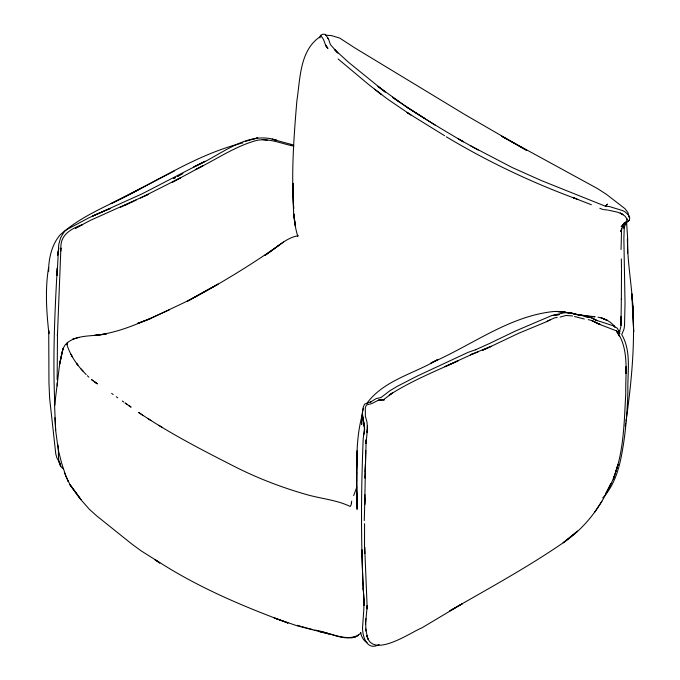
<?xml version="1.0" encoding="UTF-8"?>
<svg xmlns="http://www.w3.org/2000/svg" width="680" height="680" viewBox="0 0 680 680"><rect width="100%" height="100%" fill="white"/><g stroke="black" fill="none" stroke-linecap="round" stroke-linejoin="round"><path stroke-width="1.02" d="M621.044 249.518L621.596 228.854L620.653 231.719L624.155 223.15M362.041 415.659C356.873 434.817 356.711 454.725 356.532 474.427L356.6 471.571L357.068 509.192L356.6 471.571L357.349 450.44L356.643 481.134M319.914 37.91L320.425 35.377L322.898 34.212L325.49 34.399L328.635 39.372L330.395 44.574L337.858 53.032L334.356 49.368L348.857 62.56L385.296 92.072L377.961 86.403L406.666 107.023L435.344 125.264M356.558 494.904L356.583 492.303L356.864 505.929M621.087 316.319L620.95 326.026L621.341 298.996M60.852 251.099L60.894 248.073L57.417 335.962L57.503 333.055L57.137 379.695M380.97 400.044L378.267 400.256L384.327 399.798L378.267 400.256L371.969 403.529L366.469 404.949L365.304 407.685L365.373 416.279L367.004 422.203L367.498 428.961L366.019 443.394L366.171 439.637L365.135 478.176L365.508 464.355M621.341 299.336L621.503 269.305M364.947 494.7L364.743 504.637L365.347 471.214M621.01 319.413L621.061 317.348M365.432 464.262L365.262 471.504L365.763 450.458M364.879 498.066L364.267 520.565M588.293 319.634L591.668 320.493L597.244 323.433L616.428 330.879C629.604 348.891 625.294 372.801 625.77 393.541C623.815 427.584 623.985 464.431 605.379 494.317L610.878 483.531C600.78 507.221 584.647 528.182 563.287 542.716C526.923 567.74 488.002 588.778 449.829 610.852L462.621 603.525L421.966 627.818C411.238 631.966 372.215 659.651 366.826 635.435L367.94 639.166L365.491 628.38L365.942 630.981L365.687 622.183L367.243 605.438L367.217 608.898L364.684 547.154L364.828 553.63M364.505 550.825L364.574 523.702M365.508 624.393L365.899 618.698M60.894 248.327C60.137 234.489 71.4 228.709 82.688 224.494L75.319 228.327L90.559 220.286L148.418 194.276L144.687 196.069M620.823 326.885L619.454 331.806L619.956 331.228L618.74 331.798L619.31 332.265L617.346 328.245L612.782 325.618L596.59 320.356L590.818 317.5L569.95 312.885L564.425 312.749L551.684 315.588L515.559 330.981L489.379 343.553L475.6 349.75L476.408 349.444L467.967 352.418L417.477 375.938L397.154 386.385L389.674 390.881L381.012 397.545L376.15 398.574L370.591 402.033L371.186 401.71L364.692 404.065C358.692 413.975 367.268 424.762 363.647 435.115M351.517 502.546L351.161 504.909L350.183 506.447C336.591 499.919 321.3 498.754 306.944 494.675C281.613 487.458 256.972 478.006 233.512 466.004C204.451 451.197 175.406 436.279 147.968 418.574M625.209 426.079L625.685 423.104M626.008 421.115L626.322 419.135C632.102 377.663 635.919 335.554 631.796 293.751L633.692 331.891L632.825 306.493L633.088 311.916C632.273 287.368 627.308 263.1 627.453 238.501L627.597 253.062L627.665 238.552L626.569 222.097M58.778 248.225L57.528 255.213L58.667 249.688M86.207 374.578C77.741 366.036 70.465 356.099 66.886 344.488L67.218 342.771C78.132 334.212 93.542 336.668 106.377 333.888M66.886 344.488L67.175 343.238L66.98 344.012M363.434 408.323L361.454 416.611L361.675 424.49L362.049 416.712M353.659 495.635L356.643 487.492M351.296 502.784L351.764 501.109M623.637 226.049L624.571 222.878M626.611 222.19L625.319 223.354L629.272 220.218L629.722 217.847L628.94 215.492L625.345 212.092L622.803 210.647L609.629 206.618L604.826 205.989L541.416 180.6L512.202 167.526L470.662 145.843M615.918 471.41L617.976 464.576L613.36 479.085L614.703 475.159M358.632 634.61L357.808 635.919C343.893 642.183 328.534 631.686 314.695 630.13M627.071 221.544L623.696 228.157L624.291 226.695L623.866 238.417L625.022 303.195L624.529 325.507L624.053 328.916L621.75 334.62C631.771 351.755 627.274 372.887 627.895 391.723C627.274 411.043 625.906 430.389 622.582 449.446C619.675 466.726 615.06 484.823 602.726 497.93M366.75 403.546C383.495 380.281 414.4 373.643 437.937 359.482L430.984 362.975C471.163 345.797 508.47 316.412 553.078 311.576C567.307 310.82 580.881 316.727 595.102 316.778L574.124 314.202M594.617 512.269L601.868 501.287M624.01 223.295L621.171 226.856L626.968 220.524L627.138 219.002L627.453 219.759L625.048 216.163L620.219 212.968L622.982 214.54L617.755 212.211L608.438 210.188M360.995 632.927C349.92 643.433 331.823 632.986 319.09 631.465L328.916 633.913L297.236 625.846L274.142 617.95L287.87 622.923L286.416 622.472M605.54 206.338L607.418 204.068L605.31 206.44M627.861 221.382L629.272 220.218M67.728 342.644L65.28 344.734L63.044 348.508L61.778 353.71L59.602 364.378L54.596 405.688L55.684 430.635L58.276 449.879L61.608 463.012L65.985 476.476L70.32 485.375L81.107 499.91L89.318 509.226L96.552 515.755L132.209 544.34L141.448 551.063L163.064 564.638C202.13 589.075 244.757 607.01 287.87 622.923M279.879 244.63L264.911 255.382C275.817 248.719 285.175 237.932 298.299 235.697M283.551 242.063C252.722 263.968 220.346 283.747 186.923 301.461L218.05 284.138L188.147 300.704L149.201 319.183L137.445 323.493L150.28 318.682M383.503 399.747L392.496 392.955L389.207 395.114C410.796 381.174 434.758 371.493 458.048 360.833L444.915 366.656L473.986 353.404M173.655 178.568L175.474 177.54M173.63 178.534L175.457 177.514M174.667 170.816L111.112 203.626C154.743 183.132 195.543 154.598 242.845 142.885M142.281 187.535C115.005 203.32 83.478 213.613 59.891 235.119C51.595 245.064 48.569 258.885 48.569 271.635L48.611 267.401C44.982 289.34 46.486 311.61 48.901 333.582L48.73 330.463L48.952 382.534L49.632 398.378L55.785 453.993L56.924 457.98L60.222 463.615M204.144 161.738L142.519 193.638L88.808 217.855L67.337 229.262L64.642 231.302L62.611 234.328L60.579 237.94L58.76 244.409L57.06 275.315L57.273 268.03C54.663 313.709 52.674 359.55 54.867 405.288M205.079 161.27L193.826 166.855C219.801 156.468 246.551 130.058 276.615 140.258L272.076 139.204L293.7 145.061M550.587 319.668L547.06 321.359L554.132 318.002L557.217 317.416M140.48 198.042L180.429 177.854L172.176 182.333L203.04 165.673L195.347 169.626C214.922 160.276 232.994 147.543 253.921 141.194C267.113 136.791 280.891 143.735 293.777 146.089M131.98 201.994L136.127 200.065M132.099 201.934L120.334 207.34M169.405 309.817C145.333 320.433 121.176 332.699 94.597 335.393L106.403 333.914M124.185 205.598L128.01 203.83M546.805 321.623L518.517 333.344L486.965 348.339L482.324 350.327L491.3 346.281L470.288 354.798L477.972 352.053M379.125 644.563C367.03 651.27 362.517 636.905 362.534 627.784L363.885 608.447L363.545 593.325M79.025 337.365L72.377 339.252M245.607 141.279L257.788 137.828L254.532 138.745M560.116 317.093L565.964 315.477L572.552 315.92M351.594 637.814L355.342 637.083M552.296 315.512L559.24 314.56L556.181 314.976M325.626 35.224L331.475 35.606L339.711 38.072L354.671 47.804L465.307 114.844L526.694 150.382L501.695 136.238L597.575 188.615L606.415 194.327L624.979 208.692L628.082 212.763L628.77 216.963M607.563 210.018L603.534 209.576M262.208 139.544L267.623 140.318M574.183 314.202L586.644 316.072M590.818 317.5L584.774 316.481L590.818 317.5L597.125 320.722L594.244 319.192M584.315 318.997L574.532 316.498M598.034 317.195C604.308 318.401 611.005 321.376 614.712 326.791M306.791 628.023L312.724 629.604M297.423 625.26L300.237 626.093M302.107 626.645L305.847 627.75M591.387 204.756L573.01 197.582L577.991 199.546M599.845 208.301L602.71 209.44M575.577 198.594C530.663 182.078 487.356 161.356 446.275 136.799M478.185 150.033L458.346 138.881L463.42 141.822C439.305 127.73 415.387 113.263 392.471 97.282L399.491 102.144M158.695 425.263L162.129 427.312M406.895 107.236L424.889 118.558M444.575 135.703L407.082 112.523L410.848 114.92L387.387 98.974L369.418 85.161L338.122 58.965M367.115 642.591C363.315 640.696 361.488 636.48 360.545 632.553M143.31 415.616L138.533 412.445L151.036 420.589M122.306 401.004L123.819 402.058M128.996 405.697L131.095 407.15L125.094 402.985L127.5 404.659M63.453 468.945C55.904 463.683 59.704 452.013 57.783 444.473M111.656 393.423L113.186 394.519M116.271 396.746L117.759 397.825M96.118 382.959L94.639 381.888L97.393 383.902L91.426 379.517L93.143 380.783M374.527 89.199L381.659 94.707L378.488 92.259M88.876 377.145L87.32 375.683M81.039 368.951L83.045 371.152M78.276 365.559L76.372 363.248L77.282 364.352M327.82 48.322L325.49 45.135L327.82 48.322C324.292 44.914 324.717 39.372 320.994 36.048L321.436 36.286L320.722 36.337C299.608 49.946 300.339 78.429 296.913 100.504C293.862 136.408 291.227 172.507 293.683 208.539L293.539 205.436M327.582 37.655L328.635 39.372M613.955 325.55L614.881 327.131M71.409 355.164L72.173 356.736L70.95 354.186M67.549 479.961L68.204 481.474L64.362 472.362M297.815 236.427C292.502 219.317 293.25 201.067 293.08 183.353L293.437 203.362M362.89 417.444L364.446 428.459L363.188 438.812C360.918 494.437 360.697 549.992 364.259 605.531L363.553 593.419M362.678 416.449L364.65 428.264M362.321 556.843L361.743 549.567L363.128 589.042M54.901 417.699L55.684 430.635M621.325 258.91L621.494 268.481M57.214 382.849L57.273 385.9M626.152 366.716L625.991 373.167L626.152 366.716M367.557 425.578L367.089 432.633L367.472 425.501M59.934 362.321L59.602 364.378L63.044 348.508L59.934 362.321M577.439 531.216L563.287 542.716L577.439 531.216M182.767 173.434L177.302 176.511L182.758 173.425M97.376 213.936L92.692 216.044L110.27 208.437L97.376 213.936M565.794 312.281L556.359 311.398L565.794 312.281M568.744 312.681L567.001 312.519L573.639 313.531L568.744 312.681M600.355 324.598L591.668 320.493L600.355 324.598M603.84 318.945L601.145 317.832L607.504 320.475L603.84 318.945M159.74 562.955L154.76 559.504L159.74 562.955M291.431 145.155L290.615 144.381L291.558 145.647L291.431 145.155M80.86 499.528L70.074 484.738L80.86 499.528M618.018 333.574L616.428 330.879L619.616 336.379L618.018 333.574M618.995 331.058L618.587 330.335L619.82 333.684L618.995 331.058M60.681 466.14L59.109 461.397L60.681 466.14M295.341 225.718L293.76 214.132L295.341 225.718M363.434 591.345L363.264 588.379L363.434 591.404"/></g></svg>
